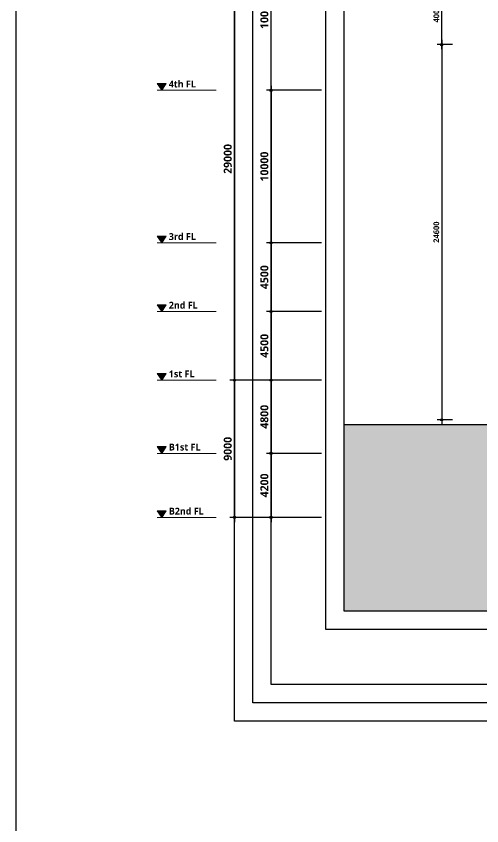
# Model space of a CAD drawing. Header units: millimetres. Extents: x 0 to 190005487, y 0 to 455456909.
# Drawn here: x 0 to 30550, y 180110 to 233180 of the extents above; entities that cross this region are included whole.
import ezdxf

# ---------------------------------------------------------------- set-up
doc = ezdxf.new("R2010")
doc.units = ezdxf.units.MM
doc.header["$LTSCALE"] = 150
doc.header["$MEASUREMENT"] = 0
doc.header["$PDSIZE"] = -10
doc.layers.get('0').update_dxf_attribs({"linetype": 'CONTINUOUS'})
doc.layers.get('Defpoints').update_dxf_attribs({"color": 153, "linetype": 'CONTINUOUS'})
for name, color, linetype in [('A-ANNO-DIM', 4, 'CONTINUOUS'), ('A-ANNO-TEXT1', 7, 'CONTINUOUS'), ('A-SECT-SOIL-PAT1', 253, 'CONTINUOUS'), ('A-ST-AXIS-DIM', 7, 'CONTINUOUS')]:
    doc.layers.add(name, color=color, linetype=linetype)
doc.layers.add('A-MARK', color=7, linetype='CONTINUOUS', lineweight=15)
doc.layers.add('Defpoint', color=161, linetype='CONTINUOUS', plot=False)
doc.styles.add('SH_대대리576', font='NanumGothicBold.ttf')
doc.dimstyles.new('SHP300내부', dxfattribs={"dimscale": 150, "dimtxt": 2.5, "dimasz": 1, "dimexe": 2, "dimexo": 2, "dimgap": 1, "dimtad": 1, "dimdec": 0, "dimzin": 0, "dimdsep": 46, "dimtxsty": 'SH_대대리576', "dimblk": 'DIMDOT', "dimcen": 0.09, "dimclrd": 256, "dimclre": 256, "dimclrt": 3, "dimadec": 0, "dimazin": 1, "dimtfac": 1, "dimtdec": 0, "dimtix": 1, "dimtmove": 2, "dimatfit": 0, "dimldrblk": 'DIMDOT', "dimfxl": 1, "dimtolj": 1, "dimtzin": 0, "dimlwd": -1, "dimlwe": -1, "dimarcsym": 0})
doc.dimstyles.new('사본 SHP 600', dxfattribs={"dimscale": 150, "dimtxt": 3.5, "dimasz": 1, "dimexe": 2, "dimexo": 2, "dimgap": 1, "dimtad": 1, "dimdec": 0, "dimzin": 0, "dimdsep": 46, "dimtxsty": 'SH_대대리576', "dimblk": 'DIMDOT', "dimcen": 0.09, "dimclrt": 3, "dimadec": 0, "dimazin": 1, "dimtfac": 1, "dimtdec": 0, "dimtix": 1, "dimtmove": 2, "dimatfit": 0, "dimldrblk": 'DIMDOT', "dimfxl": 1, "dimtfillclr": 3, "dimtolj": 1, "dimtzin": 0, "dimarcsym": 0})

# ---------------------------------------------------------------- blocks, each defined once
blk = doc.blocks.new('Level - GL_Architecture-538196-단면도-1')
at = {"layer": 'A-MARK'}
blk.add_hatch(color=256, dxfattribs=at).paths.add_polyline_path([(-50332, 900), (-49732, 0), (-49132, 900)], flags=0)
for p, q in [((-50332, 900), (-49132, 900)), ((-49732, 0), (-50332, 900)), ((-49132, 900), (-49732, 0)), ((-42506, 0), (-50332, 0))]:
    blk.add_line(p, q, dxfattribs=at)
blk = doc.blocks.new('DIMDOT')
at = {"color": 0}
blk.add_line((-2, 0), (2, 0), dxfattribs=at)
for radius in [0.5, 0.25]:
    blk.add_circle((0, 0), radius, dxfattribs=at)
blk = doc.blocks.new('*D4429')
at = {"layer": 'A-ST-AXIS-DIM', "color": 0, "lineweight": -2}
for p, q in [((20023, 204523), (16423, 204523)), ((16723, 204373), (16723, 200473)), ((20023, 200323), (16423, 200323))]:
    blk.add_line(p, q, dxfattribs=at)
at = {"layer": 'Defpoints', "color": 0}
for p in [(20323, 204523), (16723, 200323), (20323, 200323)]:
    blk.add_point(p, dxfattribs=at)
at = {"layer": 'A-ST-AXIS-DIM', "color": 0, "linetype": 'ByBlock', "lineweight": -2, "xscale": 150, "yscale": 150, "zscale": 150}
for p, rotation in [((16723, 204523), 90), ((16723, 200323), 270)]:
    blk.add_blockref('DIMDOT', p, dxfattribs=dict(at, rotation=rotation))
at = {"layer": 'A-ST-AXIS-DIM', "color": 3, "insert": (16285, 202423), "char_height": 525, "attachment_point": 5, "rotation": 90, "style": 'SH_대대리576'}
blk.add_mtext('\\A1;4200', dxfattribs=at)
blk = doc.blocks.new('*D4430')
at = {"layer": 'A-ST-AXIS-DIM', "color": 0, "lineweight": -2}
for p, q in [((20023, 209323), (16423, 209323)), ((16723, 209173), (16723, 204673)), ((20023, 204523), (16423, 204523))]:
    blk.add_line(p, q, dxfattribs=at)
at = {"layer": 'Defpoints', "color": 0}
for p in [(20323, 209323), (16723, 204523), (20323, 204523)]:
    blk.add_point(p, dxfattribs=at)
at = {"layer": 'A-ST-AXIS-DIM', "color": 0, "linetype": 'ByBlock', "lineweight": -2, "xscale": 150, "yscale": 150, "zscale": 150}
for p, rotation in [((16723, 209323), 90), ((16723, 204523), 270)]:
    blk.add_blockref('DIMDOT', p, dxfattribs=dict(at, rotation=rotation))
at = {"layer": 'A-ST-AXIS-DIM', "color": 3, "insert": (16284, 206923), "char_height": 525, "attachment_point": 5, "rotation": 90, "style": 'SH_대대리576'}
blk.add_mtext('\\A1;4800', dxfattribs=at)
blk = doc.blocks.new('*D4431')
at = {"layer": 'A-ST-AXIS-DIM', "color": 0, "lineweight": -2}
for p, q in [((20023, 213823), (16423, 213823)), ((16723, 213673), (16723, 209473)), ((20023, 209323), (16423, 209323))]:
    blk.add_line(p, q, dxfattribs=at)
at = {"layer": 'Defpoints', "color": 0}
for p in [(20323, 213823), (16723, 209323), (20323, 209323)]:
    blk.add_point(p, dxfattribs=at)
at = {"layer": 'A-ST-AXIS-DIM', "color": 0, "linetype": 'ByBlock', "lineweight": -2, "xscale": 150, "yscale": 150, "zscale": 150}
for p, rotation in [((16723, 213823), 90), ((16723, 209323), 270)]:
    blk.add_blockref('DIMDOT', p, dxfattribs=dict(at, rotation=rotation))
at = {"layer": 'A-ST-AXIS-DIM', "color": 3, "insert": (16285, 211573), "char_height": 525, "attachment_point": 5, "rotation": 90, "style": 'SH_대대리576'}
blk.add_mtext('\\A1;4500', dxfattribs=at)
blk = doc.blocks.new('*D4432')
at = {"layer": 'A-ST-AXIS-DIM', "color": 0, "lineweight": -2}
for p, q in [((20023, 218323), (16423, 218323)), ((16723, 218173), (16723, 213973)), ((20023, 213823), (16423, 213823))]:
    blk.add_line(p, q, dxfattribs=at)
at = {"layer": 'Defpoints', "color": 0}
for p in [(20323, 218323), (16723, 213823), (20323, 213823)]:
    blk.add_point(p, dxfattribs=at)
at = {"layer": 'A-ST-AXIS-DIM', "color": 0, "linetype": 'ByBlock', "lineweight": -2, "xscale": 150, "yscale": 150, "zscale": 150}
for p, rotation in [((16723, 218323), 90), ((16723, 213823), 270)]:
    blk.add_blockref('DIMDOT', p, dxfattribs=dict(at, rotation=rotation))
at = {"layer": 'A-ST-AXIS-DIM', "color": 3, "insert": (16285, 216073), "char_height": 525, "attachment_point": 5, "rotation": 90, "style": 'SH_대대리576'}
blk.add_mtext('\\A1;4500', dxfattribs=at)
blk = doc.blocks.new('*D4433')
at = {"layer": 'A-ST-AXIS-DIM', "color": 0, "lineweight": -2}
for p, q in [((20023, 228323), (16423, 228323)), ((16723, 228173), (16723, 218473)), ((20023, 218323), (16423, 218323))]:
    blk.add_line(p, q, dxfattribs=at)
at = {"layer": 'Defpoints', "color": 0}
for p in [(20323, 228323), (16723, 218323), (20323, 218323)]:
    blk.add_point(p, dxfattribs=at)
at = {"layer": 'A-ST-AXIS-DIM', "color": 0, "linetype": 'ByBlock', "lineweight": -2, "xscale": 150, "yscale": 150, "zscale": 150}
for p, rotation in [((16723, 228323), 90), ((16723, 218323), 270)]:
    blk.add_blockref('DIMDOT', p, dxfattribs=dict(at, rotation=rotation))
at = {"layer": 'A-ST-AXIS-DIM', "color": 3, "insert": (16285, 223323), "char_height": 525, "attachment_point": 5, "rotation": 90, "style": 'SH_대대리576'}
blk.add_mtext('\\A1;10000', dxfattribs=at)
blk = doc.blocks.new('*D4434')
at = {"layer": 'A-ST-AXIS-DIM', "color": 0, "lineweight": -2}
for p, q in [((20023, 238323), (16423, 238323)), ((16723, 228473), (16723, 238173)), ((20023, 228323), (16423, 228323))]:
    blk.add_line(p, q, dxfattribs=at)
at = {"layer": 'Defpoints', "color": 0}
for p in [(16723, 238323), (20323, 238323), (20323, 228323)]:
    blk.add_point(p, dxfattribs=at)
at = {"layer": 'A-ST-AXIS-DIM', "color": 0, "linetype": 'ByBlock', "lineweight": -2, "xscale": 150, "yscale": 150, "zscale": 150}
for p, rotation in [((16723, 238323), 90), ((16723, 228323), 270)]:
    blk.add_blockref('DIMDOT', p, dxfattribs=dict(at, rotation=rotation))
at = {"layer": 'A-ST-AXIS-DIM', "color": 3, "insert": (16285, 233323), "char_height": 525, "attachment_point": 5, "rotation": 90, "style": 'SH_대대리576'}
blk.add_mtext('\\A1;10000', dxfattribs=at)
blk = doc.blocks.new('*D4436')
at = {"layer": 'A-ST-AXIS-DIM', "color": 0, "lineweight": -2}
for p, q in [((20023, 209323), (14023, 209323)), ((14323, 209173), (14323, 200473)), ((20023, 200323), (14023, 200323))]:
    blk.add_line(p, q, dxfattribs=at)
at = {"layer": 'Defpoints', "color": 0}
for p in [(20323, 209323), (14323, 200323), (20323, 200323)]:
    blk.add_point(p, dxfattribs=at)
at = {"layer": 'A-ST-AXIS-DIM', "color": 0, "linetype": 'ByBlock', "lineweight": -2, "xscale": 150, "yscale": 150, "zscale": 150}
for p, rotation in [((14323, 209323), 90), ((14323, 200323), 270)]:
    blk.add_blockref('DIMDOT', p, dxfattribs=dict(at, rotation=rotation))
at = {"layer": 'A-ST-AXIS-DIM', "color": 3, "insert": (13884, 204823), "char_height": 525, "attachment_point": 5, "rotation": 90, "style": 'SH_대대리576'}
blk.add_mtext('\\A1;9000', dxfattribs=at)
blk = doc.blocks.new('*D4437')
at = {"layer": 'A-ST-AXIS-DIM', "color": 0, "lineweight": -2}
for p, q in [((20023, 238323), (14023, 238323)), ((14323, 238173), (14323, 209473)), ((20023, 209323), (14023, 209323))]:
    blk.add_line(p, q, dxfattribs=at)
at = {"layer": 'Defpoints', "color": 0}
for p in [(20323, 238323), (14323, 209323), (20323, 209323)]:
    blk.add_point(p, dxfattribs=at)
at = {"layer": 'A-ST-AXIS-DIM', "color": 0, "linetype": 'ByBlock', "lineweight": -2, "xscale": 150, "yscale": 150, "zscale": 150}
for p, rotation in [((14323, 238323), 90), ((14323, 209323), 270)]:
    blk.add_blockref('DIMDOT', p, dxfattribs=dict(at, rotation=rotation))
at = {"layer": 'A-ST-AXIS-DIM', "color": 3, "insert": (13884, 223823), "char_height": 525, "attachment_point": 5, "rotation": 90, "style": 'SH_대대리576'}
blk.add_mtext('\\A1;29000', dxfattribs=at)
blk = doc.blocks.new('*D5273')
at = {"layer": 'A-ANNO-DIM'}
for p, q in [((28623, 231323), (27623, 231323)), ((27923, 231173), (27923, 206873)), ((28623, 206723), (27623, 206723))]:
    blk.add_line(p, q, dxfattribs=at)
at = {"layer": 'Defpoints', "color": 0}
for p in [(28923, 231323), (27923, 206723), (28923, 206723)]:
    blk.add_point(p, dxfattribs=at)
at = {"layer": 'A-ANNO-DIM', "linetype": 'ByBlock', "xscale": 150, "yscale": 150, "zscale": 150}
for p, rotation in [((27923, 231323), 90), ((27923, 206723), 270)]:
    blk.add_blockref('DIMDOT', p, dxfattribs=dict(at, rotation=rotation))
at = {"layer": 'A-ANNO-DIM', "color": 3, "insert": (27566, 219023), "char_height": 375, "attachment_point": 5, "rotation": 90, "style": 'SH_대대리576'}
blk.add_mtext('\\A1;24600', dxfattribs=at)
blk = doc.blocks.new('*D5274')
at = {"layer": 'A-ANNO-DIM'}
for p, q in [((28623, 235323), (27623, 235323)), ((27923, 231473), (27923, 235173)), ((28623, 231323), (27623, 231323))]:
    blk.add_line(p, q, dxfattribs=at)
at = {"layer": 'Defpoints', "color": 0}
for p in [(27923, 235323), (28923, 235323), (28923, 231323)]:
    blk.add_point(p, dxfattribs=at)
at = {"layer": 'A-ANNO-DIM', "linetype": 'ByBlock', "xscale": 150, "yscale": 150, "zscale": 150}
for p, rotation in [((27923, 235323), 90), ((27923, 231323), 270)]:
    blk.add_blockref('DIMDOT', p, dxfattribs=dict(at, rotation=rotation))
at = {"layer": 'A-ANNO-DIM', "color": 3, "insert": (27568, 233323), "char_height": 375, "attachment_point": 5, "rotation": 90, "style": 'SH_대대리576'}
blk.add_mtext('\\A1;4000', dxfattribs=at)

msp = doc.modelspace()

# ---------------------------------------------------------------- hatches: boundary and pattern name
at = {"layer": 'A-SECT-SOIL-PAT1', "transparency": 33554687}
h = msp.add_hatch(color=256, dxfattribs=at)
h.dxf.hatch_style = 1
h.paths.add_polyline_path([(21523.3, 206423.1), (32921.6, 206423.1), (53004.3, 209046.6), (65072.2, 210623.1), (73087.1, 211670.1), (83455.1, 212444.8), (87501.2, 212747.1), (93823.2, 213219.5), (94523.3, 213281.5), (94523.3, 194175.9), (21523.3, 194175.9)])

# ---------------------------------------------------------------- linework, layer by layer
at = {"layer": 'A-SECT-SOIL-PAT1'}
msp.add_lwpolyline([(21523.3, 206423.1), (32921.6, 206423.1), (53004.3, 209046.6), (65072.2, 210623.1), (73087.1, 211670.1), (83455.1, 212444.8), (87501.2, 212747.1), (93823.2, 213219.5), (94523.3, 213281.5), (94523.3, 194175.9), (21523.3, 194175.9)], close=True, dxfattribs=at)
at = {"layer": 'Defpoint'}
for points in [[(0, 267300), (126000, 267300), (126000, 178200), (0, 178200)], [(14323.3, 257323.1), (101723.3, 257323.1), (101723.3, 186975.9), (14323.3, 186975.9)], [(15523.3, 256123.1), (100523.3, 256123.1), (100523.3, 188175.9), (15523.3, 188175.9)], [(16723.3, 254923.1), (99323.3, 254923.1), (99323.3, 189375.9), (16723.3, 189375.9)], [(20323.3, 251323.1), (95723.3, 251323.1), (95723.3, 192975.9), (20323.3, 192975.9)], [(20323.3, 251323.1), (95723.3, 251323.1), (95723.3, 192975.9), (20323.3, 192975.9)], [(21523.3, 250123.1), (94523.3, 250123.1), (94523.3, 194175.9), (21523.3, 194175.9)]]:
    msp.add_lwpolyline(points, close=True, dxfattribs=at)

# ---------------------------------------------------------------- block references
at = {"layer": 'A-MARK', "xscale": 0.4938271604938269, "yscale": 0.4938271604938269, "zscale": 0.4938271604938269}
for p in [(34113.8, 228323.1), (34113.8, 218323.1), (34113.8, 213823.1), (34113.8, 209323.1), (34113.8, 204523.1), (34113.8, 200323.1), (34113.8, 200323.1)]:
    msp.add_blockref('Level - GL_Architecture-538196-단면도-1', p, dxfattribs=at)

# ---------------------------------------------------------------- texts
at = {"layer": 'A-ANNO-TEXT1', "style": 'SH_대대리576'}
for s, p in [('4th FL', (10011.7, 228509.8)), ('3rd FL', (10011.7, 218509.8)), ('2nd FL', (10011.7, 214009.8)), ('1st FL', (10011.7, 209509.8)), ('B1st FL', (10011.7, 204709.8)), ('B2nd FL', (10011.7, 200509.8))]:
    msp.add_text(s, height=450, dxfattribs=at).set_placement(p)

# ---------------------------------------------------------------- dimensions: what is measured, and where the dimension line sits
at = {"layer": 'A-ANNO-DIM'}
for base, p2, angle, picture, middle in [((27923.3, 235323.1), (28923.3, 235323.1), 90, '*D5274', (27567.7, 233323.1)), ((27923.3, 206723.1), (28923.3, 206723.1), 270, '*D5273', (27566.4, 219023.1))]:
    dim = msp.add_linear_dim(base=base, p1=(28923.3, 231323.1), p2=p2, angle=angle, dimstyle='SHP300내부', override={"dimtxsty": 'SH_대대리576', "dimldrblk": 'DIMDOT'}, dxfattribs=at)
    dim.commit()
    dim.dimension.update_dxf_attribs({"geometry": picture, "text_midpoint": middle})
at = {"layer": 'A-ST-AXIS-DIM'}
for base, p1, p2, angle, picture, middle in [((14323.3, 209323.1), (20323.3, 238323.1), (20323.3, 209323.1), 90, '*D4437', (13883.6, 223823.1)), ((16723.3, 238323.1), (20323.3, 228323.1), (20323.3, 238323.1), 270, '*D4434', (16285.5, 233323.1)), ((16723.3, 218323.1), (20323.3, 228323.1), (20323.3, 218323.1), 90, '*D4433', (16285.5, 223323.1)), ((16723.3, 213823.1), (20323.3, 218323.1), (20323.3, 213823.1), 90, '*D4432', (16284.7, 216073.1)), ((16723.3, 209323.1), (20323.3, 213823.1), (20323.3, 209323.1), 90, '*D4431', (16284.7, 211573.1)), ((14323.3, 200323.1), (20323.3, 209323.1), (20323.3, 200323.1), 90, '*D4436', (13883.6, 204823.1)), ((16723.3, 204523.1), (20323.3, 209323.1), (20323.3, 204523.1), 90, '*D4430', (16283.6, 206923.1)), ((16723.3, 200323.1), (20323.3, 204523.1), (20323.3, 200323.1), 90, '*D4429', (16284.7, 202423.1))]:
    dim = msp.add_linear_dim(base=base, p1=p1, p2=p2, angle=angle, dimstyle='사본 SHP 600', override={"dimtxsty": 'SH_대대리576', "dimldrblk": 'DIMDOT'}, dxfattribs=at)
    dim.commit()
    dim.dimension.update_dxf_attribs({"geometry": picture, "text_midpoint": middle})

doc.saveas('drawing.dxf')
